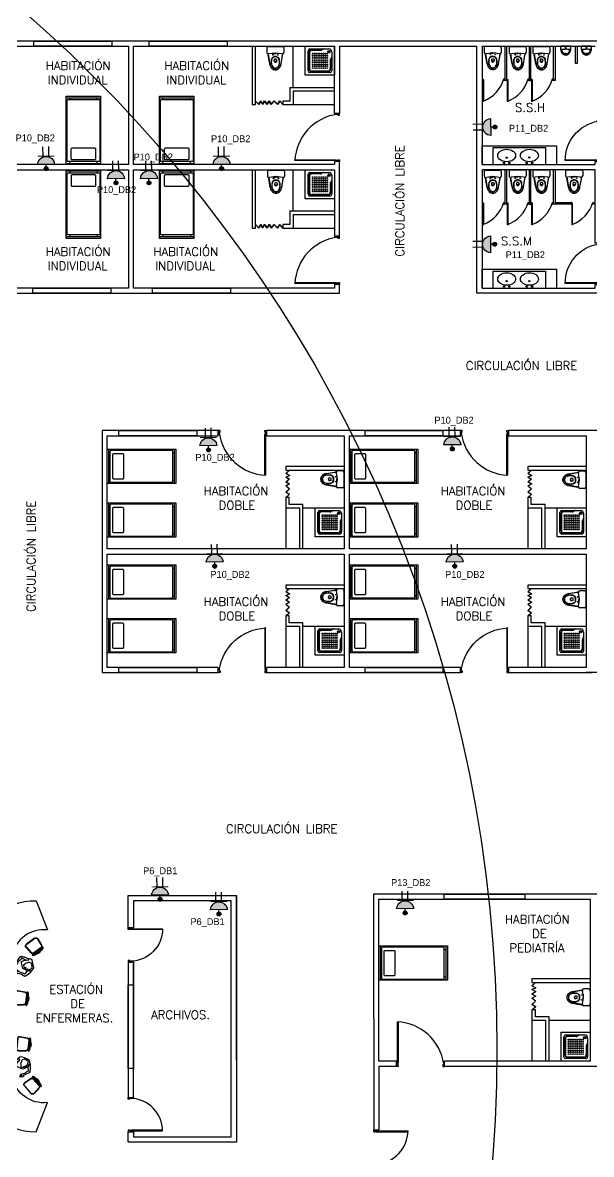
# Model space of a CAD drawing. Header units: metres. Extents: x -24 to 527, y -154 to 95.
# Drawn here: x 188.12 to 204.68, y 31.02 to 64 of the extents above; entities that cross this region are included whole.
import ezdxf

# ---------------------------------------------------------------- set-up
doc = ezdxf.new("R2010")
doc.units = ezdxf.units.M
doc.header["$MEASUREMENT"] = 0
doc.layers.add('a_sh_aparatos', color=4, linetype='Continuous', lineweight=18)
doc.layers.add('EQUIPO', color=1, linetype='Continuous', lineweight=0)
for name, color, linetype in [('AN-TEXTO', 3, 'Continuous'), ('AR-MOBILIRIO', 1, 'Continuous'), ('AR-MUROS', 6, 'Continuous'), ('AR-PUERTAS', 2, 'Continuous'), ('AR-VENTANAS', 2, 'Continuous'), ('E-quip', 2, 'Continuous'), ('MOBILIARIO', 42, 'Continuous'), ('S.H.', 2, 'Continuous')]:
    doc.layers.add(name, color=color, linetype=linetype)
doc.styles.add('REGULAR-2.5', font='romans.shx', dxfattribs={"height": 2.5})

# ---------------------------------------------------------------- blocks, each defined once
blk = doc.blocks.new('AR-PUERTA 2')
at = {"layer": 'AR-PUERTAS', "linetype": 'Continuous'}
for points in [[(-1.354, -0.058), (-1.354, -0.008), (-1.329, -0.008), (-1.329, 0.042), (-1.379, 0.042), (-1.379, -0.058)], [(-0.029, -0.008), (-0.029, 0.042), (0.021, 0.042), (0.021, -0.058), (-0.004, -0.058), (-0.004, -0.008)], [(-0.004, -0.058), (-0.004, -1.258), (-0.029, -1.258), (-0.029, -0.058)]]:
    blk.add_lwpolyline(points, close=True, dxfattribs=at)
blk.add_arc((0.061, 0.169), 1.428, 188.1236, 267.3924, dxfattribs=at)
blk = doc.blocks.new('31643339')
at = {"layer": 'AR-MOBILIRIO'}
for p, q in [((0.038, 0.5), (0.038, -0.5)), ((0.038, 0.4), (0.087, 0.4)), ((1.9, 0.4), (1.95, 0.4)), ((1.95, 0.5), (1.95, -0.5)), ((0.038, -0.4), (0.087, -0.4)), ((1.9, -0.4), (1.95, -0.4))]:
    blk.add_line(p, q, dxfattribs=at)
blk.add_lwpolyline([(0, -0.5), (0, 0.5), (2, 0.5), (2, -0.5)], close=True, dxfattribs=at)
for points in [[(1.87, 0.475, -0.414214), (1.9, 0.445), (1.9, -0.445, -0.414214), (1.87, -0.475), (0.117, -0.475, -0.414214), (0.087, -0.445), (0.087, 0.445, -0.414214), (0.117, 0.475)], [(0.15, -0.332, 0.414214), (0.18, -0.362), (0.447, -0.362, 0.414214), (0.477, -0.332), (0.477, 0.333, 0.414214), (0.447, 0.363), (0.18, 0.363, 0.414214), (0.15, 0.333)]]:
    blk.add_lwpolyline(points, format="xyb", close=True, dxfattribs=at)
blk = doc.blocks.new('AR-ESTACION DE ENFERMERAS')
at = {"layer": 'AR-MOBILIRIO'}
for p, q in [((-1.792, 3.363), (-1.792, 1.567)), ((-0.506, 2.317), (-0.302, 2.276)), ((-0.584, 2.259), (-0.616, 1.969)), ((-0.575, 2.257), (-0.606, 1.968)), ((-0.508, 2.307), (-0.304, 2.266)), ((-0.258, 2.205), (-0.286, 1.956)), ((-0.248, 2.203), (-0.276, 1.955)), ((-0.234, 2.041), (-0.266, 2.044)), ((-0.235, 2.036), (-0.266, 2.039)), ((-0.253, 2.118), (-0.262, 2.039)), ((-0.229, 2.075), (-0.262, 2.079)), ((-0.226, 2.115), (-0.258, 2.119)), ((-0.226, 2.11), (-0.258, 2.114)), ((-0.248, 2.118), (-0.257, 2.038)), ((-0.243, 2.117), (-0.252, 2.038)), ((-0.238, 2.117), (-0.247, 2.037)), ((-0.233, 2.116), (-0.242, 2.037)), ((-0.228, 2.116), (-0.237, 2.036)), ((-0.551, 1.905), (-0.343, 1.905)), ((-0.551, 1.895), (-0.343, 1.895)), ((-1.792, -0.23), (-1.792, 1.566)), ((-0.517, 0.919), (-0.549, 0.63)), ((-0.507, 0.918), (-0.539, 0.629)), ((-0.44, 0.968), (-0.236, 0.927)), ((-0.438, 0.977), (-0.235, 0.937)), ((-0.191, 0.865), (-0.218, 0.616)), ((-0.181, 0.864), (-0.208, 0.615)), ((-0.167, 0.697), (-0.199, 0.7)), ((-0.166, 0.702), (-0.198, 0.705)), ((-0.185, 0.779), (-0.194, 0.7)), ((-0.161, 0.736), (-0.194, 0.74)), ((-0.158, 0.771), (-0.191, 0.775)), ((-0.158, 0.776), (-0.19, 0.78)), ((-0.18, 0.779), (-0.189, 0.699)), ((-0.175, 0.778), (-0.184, 0.698)), ((-0.17, 0.777), (-0.179, 0.698)), ((-0.165, 0.777), (-0.174, 0.697)), ((-0.16, 0.776), (-0.169, 0.697)), ((-0.483, 0.566), (-0.275, 0.566)), ((-0.483, 0.556), (-0.275, 0.556)), ((-0.307, -0.367), (-0.138, -0.245)), ((-0.301, -0.375), (-0.132, -0.254)), ((-0.056, -0.262), (0.108, -0.451)), ((-0.048, -0.255), (0.115, -0.445)), ((0.032, -0.299), (0.007, -0.32)), ((0.035, -0.302), (0.011, -0.323)), ((0.011, -0.316), (0.063, -0.377)), ((0.015, -0.313), (0.067, -0.374)), ((0.019, -0.31), (0.071, -0.37)), ((0.022, -0.307), (0.075, -0.367)), ((0.026, -0.303), (0.078, -0.364)), ((0.03, -0.3), (0.082, -0.361)), ((0.059, -0.328), (0.034, -0.35)), ((-0.317, -0.464), (-0.126, -0.684)), ((-0.31, -0.458), (-0.119, -0.678)), ((-0.035, -0.68), (0.106, -0.527)), ((-0.028, -0.687), (0.113, -0.534)), ((0.081, -0.355), (0.056, -0.376)), ((0.084, -0.359), (0.06, -0.38))]:
    blk.add_line(p, q, dxfattribs=at)
at = {"layer": 'AR-MOBILIRIO', "linetype": 'ByBlock'}
for p, q in [((-0.539, 0.304), (-0.499, 0.332)), ((-0.453, 0.374), (-0.499, 0.332)), ((-0.499, 0.332), (-0.467, 0.322)), ((-0.39, 0.387), (-0.453, 0.374)), ((-0.34, 0.369), (-0.39, 0.387)), ((-0.261, 0.333), (-0.34, 0.369)), ((-0.186, 0.298), (-0.261, 0.333)), ((-0.672, 0.172), (-0.662, 0.218)), ((-0.652, 0.09), (-0.672, 0.172)), ((-0.662, 0.218), (-0.609, 0.269)), ((-0.632, 0.021), (-0.652, 0.09)), ((-0.642, 0.191), (-0.61, 0.17)), ((-0.637, -0.018), (-0.632, 0.021)), ((-0.612, 0.191), (-0.63, 0.185)), ((-0.559, 0.213), (-0.612, 0.191)), ((-0.61, 0.17), (-0.602, 0.118)), ((-0.609, 0.269), (-0.539, 0.304)), ((-0.602, 0.118), (-0.598, 0.08)), ((-0.598, 0.08), (-0.597, 0.04)), ((-0.597, 0.04), (-0.581, -0.004)), ((-0.494, 0.247), (-0.559, 0.213)), ((-0.546, 0.126), (-0.532, 0.191)), ((-0.515, 0.095), (-0.546, 0.126)), ((-0.532, 0.191), (-0.499, 0.25)), ((-0.361, 0.023), (-0.515, 0.095)), ((-0.454, 0.293), (-0.494, 0.247)), ((-0.467, 0.322), (-0.454, 0.293)), ((-0.405, 0.23), (-0.431, 0.203)), ((-0.431, 0.203), (-0.422, 0.15)), ((-0.422, 0.15), (-0.424, 0.105)), ((-0.424, 0.105), (-0.393, 0.085)), ((-0.399, 0.259), (-0.405, 0.23)), ((-0.378, 0.293), (-0.399, 0.259)), ((-0.393, 0.085), (-0.372, 0.064)), ((-0.336, 0.314), (-0.378, 0.293)), ((-0.315, 0.048), (-0.361, 0.023)), ((-0.345, 0.093), (-0.332, 0.111)), ((-0.342, 0.066), (-0.345, 0.093)), ((-0.308, 0.319), (-0.336, 0.314)), ((-0.332, 0.111), (-0.305, 0.09)), ((-0.218, 0.103), (-0.315, 0.048)), ((-0.279, 0.296), (-0.308, 0.319)), ((-0.305, 0.09), (-0.279, 0.108)), ((-0.259, 0.282), (-0.279, 0.296)), ((-0.279, 0.108), (-0.274, 0.131)), ((-0.274, 0.131), (-0.246, 0.132)), ((-0.232, 0.285), (-0.259, 0.282)), ((-0.246, 0.132), (-0.245, 0.15)), ((-0.245, 0.15), (-0.215, 0.138)), ((-0.224, 0.256), (-0.232, 0.285)), ((-0.21, 0.253), (-0.224, 0.256)), ((-0.221, 0.189), (-0.204, 0.206)), ((-0.202, 0.173), (-0.221, 0.189)), ((-0.215, 0.138), (-0.202, 0.173)), ((-0.177, 0.16), (-0.215, 0.104)), ((-0.215, 0.104), (-0.212, 0.039)), ((-0.212, 0.039), (-0.204, -0.009)), ((-0.204, 0.206), (-0.21, 0.253)), ((-0.159, 0.255), (-0.186, 0.298)), ((-0.14, 0.157), (-0.177, 0.16)), ((-0.156, 0.209), (-0.159, 0.255)), ((-0.138, 0.158), (-0.156, 0.209)), ((-0.151, -0.059), (-0.134, 0.052)), ((-0.134, 0.052), (-0.14, 0.157)), ((-0.641, -0.082), (-0.637, -0.018)), ((-0.61, -0.141), (-0.641, -0.082)), ((-0.605, -0.034), (-0.614, -0.07)), ((-0.614, -0.07), (-0.609, -0.106)), ((-0.605, -0.119), (-0.61, -0.141)), ((-0.609, -0.106), (-0.605, -0.119)), ((-0.591, -0.033), (-0.605, -0.034)), ((-0.571, -0.055), (-0.591, -0.033)), ((-0.581, -0.004), (-0.565, -0.044)), ((-0.565, -0.044), (-0.571, -0.055)), ((-0.44, -0.172), (-0.457, -0.176)), ((-0.457, -0.176), (-0.457, -0.186)), ((-0.457, -0.186), (-0.403, -0.199)), ((-0.397, -0.174), (-0.44, -0.172)), ((-0.386, -0.119), (-0.427, -0.13)), ((-0.427, -0.13), (-0.426, -0.136)), ((-0.426, -0.136), (-0.387, -0.146)), ((-0.403, -0.199), (-0.354, -0.185)), ((-0.38, -0.153), (-0.397, -0.174)), ((-0.387, -0.146), (-0.38, -0.153)), ((-0.347, -0.113), (-0.386, -0.119)), ((-0.354, -0.185), (-0.308, -0.141)), ((-0.297, -0.089), (-0.347, -0.113)), ((-0.308, -0.141), (-0.247, -0.104)), ((-0.252, -0.053), (-0.297, -0.089)), ((-0.208, -0.033), (-0.252, -0.053)), ((-0.247, -0.104), (-0.185, -0.084)), ((-0.2, -0.03), (-0.208, -0.033)), ((-0.204, -0.009), (-0.2, -0.03)), ((-0.185, -0.084), (-0.151, -0.059))]:
    blk.add_line(p, q, dxfattribs=at)
at = {"layer": 'AR-MOBILIRIO'}
for points in [[(-1.792, 3.317, -0.388962), (0.028, 4.934), (0.354, 4.08, 0.39649), (-0.672, 3.332), (-0.671, 1.567)], [(-1.792, -0.184, 0.388962), (0.028, -1.801), (0.354, -0.947, -0.39649), (-0.672, -0.199), (-0.671, 1.566)]]:
    blk.add_lwpolyline(points, format="xyb", dxfattribs=at)
at = {"layer": 'AR-MOBILIRIO', "linetype": 'ByBlock'}
for points in [[(-0.626, 3.064), (-0.648, 3.054), (-0.619, 3.115), (-0.566, 3.15), (-0.531, 3.17), (-0.488, 3.228), (-0.436, 3.294), (-0.393, 3.313), (-0.32, 3.302), (-0.25, 3.267), (-0.204, 3.253), (-0.142, 3.242)], [(-0.204, 3.253), (-0.192, 3.221), (-0.208, 3.193), (-0.268, 3.197), (-0.335, 3.228), (-0.385, 3.257), (-0.4, 3.268), (-0.402, 3.281), (-0.399, 3.243), (-0.436, 3.205), (-0.464, 3.179), (-0.496, 3.154), (-0.521, 3.115), (-0.543, 3.078), (-0.556, 3.076), (-0.55, 3.105), (-0.559, 3.115), (-0.593, 3.101), (-0.619, 3.075), (-0.626, 3.064)], [(-0.216, 2.89), (-0.318, 2.934), (-0.366, 2.956), (-0.401, 3.122), (-0.396, 3.165), (-0.336, 3.194), (-0.269, 3.202)], [(-0.32, 2.966), (-0.301, 2.985), (-0.278, 2.986), (-0.279, 2.951), (-0.248, 2.942), (-0.227, 2.951), (-0.21, 2.93), (-0.194, 2.94), (-0.187, 2.909), (-0.15, 2.92), (-0.149, 2.945), (-0.126, 2.942), (-0.092, 2.975), (-0.098, 2.987), (-0.079, 3.012), (-0.098, 3.031), (-0.099, 3.056), (-0.098, 3.093), (-0.119, 3.112), (-0.162, 3.133), (-0.201, 3.129), (-0.228, 3.116), (-0.265, 3.121), (-0.302, 3.081), (-0.339, 3.055), (-0.336, 3.019), (-0.34, 2.99)], [(-0.124, 2.86), (-0.094, 2.906), (-0.059, 2.935), (-0.041, 2.983), (-0.058, 3.064), (-0.078, 3.148), (-0.094, 3.199), (-0.142, 3.242)], [(-0.582, 2.911), (-0.591, 2.906), (-0.568, 2.855), (-0.527, 2.824), (-0.464, 2.815), (-0.398, 2.789), (-0.345, 2.751), (-0.304, 2.739), (-0.205, 2.793), (-0.126, 2.861), (-0.145, 2.892), (-0.214, 2.889)], [(-0.214, 2.889), (-0.263, 2.847), (-0.297, 2.812), (-0.311, 2.796), (-0.318, 2.8), (-0.36, 2.823), (-0.417, 2.837), (-0.466, 2.862), (-0.494, 2.89), (-0.527, 2.916), (-0.532, 2.911), (-0.516, 2.874), (-0.518, 2.864), (-0.545, 2.865), (-0.569, 2.9), (-0.582, 2.911)]]:
    blk.add_lwpolyline(points, dxfattribs=at)
at = {"layer": 'AR-MOBILIRIO'}
for centre, radius, start, end in [((-0.871, 2.148), 0.646, 336.7176, 10.5405), ((-0.206, 2.055), 0.0305, 272.5051, 304.8395), ((-0.202, 2.089), 0.0305, 42.2784, 74.6625), ((-0.804, 0.809), 0.646, 336.7176, 10.5405), ((-0.138, 0.716), 0.0305, 272.5051, 304.8395), ((-0.134, 0.75), 0.0305, 42.2784, 74.6625), ((-0.431, -0.75), 0.646, 23.8876, 57.7104), ((0.067, -0.299), 0.0305, 89.4483, 121.8325), ((0.089, -0.325), 0.0305, 319.675, 352.0095)]:
    blk.add_arc(centre, radius, start, end, dxfattribs=at)
at = {"layer": 'AR-MOBILIRIO', "extrusion": (0, 0, -1)}
for centre, major_axis, start_param, end_param in [((-0.518, 2.251), (0.0369, 0.0554), 4.232936, 5.879449), ((-0.518, 2.251), (0.0313, 0.0471), 4.232936, 5.879449), ((-0.314, 2.211), (0.0313, 0.0471), 5.879449, 7.375986), ((-0.314, 2.211), (0.0369, 0.0554), 5.879449, 7.375986), ((-0.55, 1.962), (0.0369, 0.0554), 2.568445, 4.232936), ((-0.55, 1.962), (0.0313, 0.0471), 2.568445, 4.232936), ((-0.342, 1.962), (0.0313, 0.0471), 1.092801, 2.568445), ((-0.342, 1.962), (0.0369, 0.0554), 1.092801, 2.568445), ((-0.451, 0.912), (0.0369, 0.0554), 4.232936, 5.879449), ((-0.451, 0.912), (0.0313, 0.0471), 4.232936, 5.879449), ((-0.247, 0.871), (0.0313, 0.0471), 5.879449, 7.375986), ((-0.247, 0.871), (0.0369, 0.0554), 5.879449, 7.375986), ((-0.482, 0.623), (0.0369, 0.0554), 2.568445, 4.232936), ((-0.482, 0.623), (0.0313, 0.0471), 2.568445, 4.232936), ((-0.274, 0.622), (0.0313, 0.0471), 1.092801, 2.568445), ((-0.274, 0.622), (0.0369, 0.0554), 1.092801, 2.568445), ((-0.099, -0.299), (-0.0156, 0.0647), 5.879449, 7.375986), ((-0.099, -0.299), (-0.0132, 0.055), 5.879449, 7.375986), ((-0.267, -0.421), (-0.0156, 0.0647), 4.232936, 5.879449), ((-0.267, -0.421), (-0.0132, 0.055), 4.232936, 5.879449), ((0.065, -0.488), (-0.0132, 0.055), 1.092801, 2.568445), ((0.065, -0.488), (-0.0156, 0.0647), 1.092801, 2.568445), ((-0.076, -0.641), (-0.0156, 0.0647), 2.568445, 4.232936), ((-0.076, -0.641), (-0.0132, 0.055), 2.568445, 4.232936)]:
    blk.add_ellipse(centre, major_axis=major_axis, ratio=1, start_param=start_param, end_param=end_param, dxfattribs=at)
at = {"layer": 'AR-MOBILIRIO'}
for centre, major_axis, start_param, end_param in [((-0.244, 2.078), (0.022, 0.194), 2.867658, 6.556557), ((-0.269, 2.081), (0.022, 0.194), 3.414965, 6.009251), ((-0.176, 0.739), (0.022, 0.194), 2.867658, 6.556557), ((-0.202, 0.741), (0.022, 0.194), 3.414965, 6.009251), ((0.047, -0.338), (-0.128, 0.148), 2.867658, 6.556557), ((0.027, -0.354), (-0.128, 0.148), 3.414965, 6.009251)]:
    blk.add_ellipse(centre, major_axis=major_axis, ratio=0.239226, start_param=start_param, end_param=end_param, dxfattribs=at)
for points in [[(-0.188, 2.03), (-0.185, 2.049), (-0.183, 2.068), (-0.18, 2.095), (-0.18, 2.102), (-0.179, 2.11)], [(-0.121, 0.691), (-0.118, 0.71), (-0.115, 0.729), (-0.113, 0.755), (-0.112, 0.763), (-0.112, 0.771)], [(0.119, -0.329), (0.108, -0.314), (0.095, -0.299), (0.078, -0.28), (0.072, -0.274), (0.067, -0.268)]]:
    blk.add_open_spline(points, degree=3, knots=[4.503628, 4.503628, 4.503628, 4.503628, 4.7924379, 4.7924379, 4.9095358, 4.9095358, 4.9095358, 4.9095358], dxfattribs=at)
at = {"layer": 'MOBILIARIO', "linetype": 'ByBlock'}
blk.add_line((-0.63, 0.185), (-0.642, 0.191), dxfattribs=at)
blk = doc.blocks.new('AR-ESTACION DE ENFERMERAS 1')
at = {"layer": 'AR-MOBILIRIO'}
for p, q in [((0.165, 4.32), (0.304, 4.165)), ((0.172, 4.327), (0.311, 4.172)), ((0.413, 4.588), (0.176, 4.418)), ((0.419, 4.58), (0.182, 4.41)), ((0.59, 4.309), (0.387, 4.163)), ((0.596, 4.301), (0.393, 4.155)), ((0.5, 4.563), (0.606, 4.384)), ((0.508, 4.568), (0.614, 4.389)), ((0.481, 4.179), (0.462, 4.205)), ((0.53, 4.247), (0.465, 4.201)), ((0.485, 4.181), (0.466, 4.208)), ((0.533, 4.243), (0.468, 4.197)), ((0.536, 4.239), (0.471, 4.193)), ((0.539, 4.235), (0.474, 4.189)), ((0.542, 4.231), (0.477, 4.185)), ((0.545, 4.227), (0.479, 4.18)), ((0.514, 4.201), (0.494, 4.228)), ((0.542, 4.222), (0.523, 4.248)), ((0.546, 4.225), (0.527, 4.251))]:
    blk.add_line(p, q, dxfattribs=at)
for centre, radius, start, end in [((0.139, 4.727), 0.646, 288.6156, 322.4385), ((0.514, 4.17), 0.0305, 224.4031, 256.7375), ((0.542, 4.19), 0.0305, 354.1764, 26.5605)]:
    blk.add_arc(centre, radius, start, end, dxfattribs=at)
at = {"layer": 'AR-MOBILIRIO', "extrusion": (0, 0, -1)}
for centre, major_axis, start_param, end_param in [((0.215, 4.364), (0.0659, 0.0096), 2.568445, 4.232936), ((0.215, 4.364), (0.056, 0.0081), 2.568445, 4.232936), ((0.452, 4.534), (0.0659, 0.0096), 4.232936, 5.879449), ((0.452, 4.534), (0.056, 0.0081), 4.232936, 5.879449), ((0.557, 4.355), (0.056, 0.0081), 5.879449, 7.375986), ((0.557, 4.355), (0.0659, 0.0096), 5.879449, 7.375986), ((0.354, 4.209), (0.0659, 0.0096), 1.092801, 2.568445), ((0.354, 4.209), (0.056, 0.0081), 1.092801, 2.568445)]:
    blk.add_ellipse(centre, major_axis=major_axis, ratio=1, start_param=start_param, end_param=end_param, dxfattribs=at)
at = {"layer": 'AR-MOBILIRIO'}
for centre, start_param, end_param in [((0.506, 4.214), 2.867658, 6.556557), ((0.491, 4.234), 3.414965, 6.009251)]:
    blk.add_ellipse(centre, major_axis=(0.159, 0.113), ratio=0.239226, start_param=start_param, end_param=end_param, dxfattribs=at)
blk.add_open_spline([(0.507, 4.141), (0.523, 4.151), (0.539, 4.162), (0.561, 4.178), (0.567, 4.182), (0.573, 4.187)], degree=3, knots=[4.503628, 4.503628, 4.503628, 4.503628, 4.7924379, 4.7924379, 4.9095358, 4.9095358, 4.9095358, 4.9095358], dxfattribs=at)
at = {"layer": 'AR-MOBILIRIO', "color": 1}
blk.add_blockref('AR-ESTACION DE ENFERMERAS', (0.431, 0.75), dxfattribs=at)
blk = doc.blocks.new('111111')
at = {"layer": 'AR-PUERTAS', "linetype": 'Continuous'}
for p, q in [((254.317, 121.561), (254.317, 122.51)), ((254.342, 121.586), (254.342, 122.51)), ((256.267, 122.51), (256.242, 122.51)), ((256.242, 121.586), (256.242, 122.51)), ((256.267, 121.561), (256.267, 122.51)), ((254.292, 121.511), (254.292, 121.611)), ((254.317, 121.611), (254.292, 121.611)), ((254.342, 121.511), (254.292, 121.511)), ((254.342, 121.586), (254.317, 121.586)), ((254.342, 121.561), (254.317, 121.561)), ((254.342, 121.511), (254.342, 121.561)), ((256.242, 121.586), (256.267, 121.586)), ((256.242, 121.511), (256.242, 121.561)), ((256.242, 121.561), (256.267, 121.561)), ((256.242, 121.511), (256.292, 121.511)), ((256.267, 121.611), (256.292, 121.611)), ((256.292, 121.511), (256.292, 121.611))]:
    blk.add_line(p, q, dxfattribs=at)
for centre, start, end in [((254.297, 121.512), 5.0221, 88.847), ((256.287, 121.512), 91.153, 174.9779)]:
    blk.add_arc(centre, 0.999, start, end, dxfattribs=at)
blk = doc.blocks.new('AR-PUERTA PARA BAÑOS')
at = {"layer": 'AR-PUERTAS', "linetype": 'Continuous'}
for points in [[(1153.17, 673.325), (1153.17, 673.275), (1153.195, 673.275), (1153.195, 673.325)], [(1153.195, 673.3), (1153.195, 672.678), (1153.22, 672.678), (1153.22, 673.3)], [(1153.805, 673.275), (1153.805, 673.325), (1153.83, 673.325), (1153.83, 673.275)]]:
    blk.add_lwpolyline(points, close=True, dxfattribs=at)
blk.add_arc((1152.86, 673.597), 0.983, 290.71, 343.9106, dxfattribs=at)
blk = doc.blocks.new('AR-PUERTA 1.2')
at = {"layer": 'AR-PUERTAS', "linetype": 'Continuous'}
for points in [[(1.154, 0.058), (1.154, 0.983), (1.129, 0.983), (1.129, 0.058)], [(0.004, 0.058), (0.004, 0.008), (0.029, 0.008), (0.029, -0.042), (-0.021, -0.042), (-0.021, 0.058)], [(1.129, 0.008), (1.129, -0.042), (1.179, -0.042), (1.179, 0.058), (1.154, 0.058), (1.154, 0.008)]]:
    blk.add_lwpolyline(points, close=True, dxfattribs=at)
blk.add_arc((1.141, -0.171), 1.154, 89.3332, 169.7918, dxfattribs=at)
blk = doc.blocks.new('AR-PUERTA 1')
at = {"layer": 'AR-PUERTAS', "linetype": 'Continuous'}
for points in [[(0.954, 0.033), (0.954, 0.958), (0.929, 0.958), (0.929, 0.033)], [(0.004, 0.058), (0.004, 0.008), (0.029, 0.008), (0.029, -0.042), (-0.021, -0.042), (-0.021, 0.058)], [(0.929, 0.008), (0.929, -0.042), (0.979, -0.042), (0.979, 0.058), (0.954, 0.058), (0.954, 0.008)]]:
    blk.add_lwpolyline(points, close=True, dxfattribs=at)
blk.add_arc((0.954, 0.008), 0.949, 89.9989, 178.4932, dxfattribs=at)
blk = doc.blocks.new('LAVATORIO2 POZAS')
at = {"layer": 'AR-MOBILIRIO'}
for p, q in [((346.512, 176.233), (346.512, 176.967)), ((346.512, 176.967), (347.012, 176.967)), ((347.012, 175.428), (347.012, 176.967)), ((346.512, 175.433), (346.512, 176.233)), ((346.512, 175.428), (347.012, 175.428))]:
    blk.add_line(p, q, dxfattribs=at)
for centre, radius in [((346.805, 176.492), 0.0161), ((346.964, 176.575), 0.0226), ((346.964, 176.415), 0.0226), ((346.808, 175.832), 0.0161), ((346.964, 175.913), 0.0226), ((346.964, 175.753), 0.0226)]:
    blk.add_circle(centre, radius, dxfattribs=at)
for centre in [(346.746, 176.495), (346.746, 175.833)]:
    blk.add_ellipse(centre, major_axis=(-0.002, 0.261), ratio=0.699963, dxfattribs=at)
blk = doc.blocks.new('UR-UR')
at = {"layer": 'AR-MOBILIRIO'}
blk.add_line((-0.145, 0), (0.145, 0), dxfattribs=at)
blk.add_circle((0, -0.05), 0.0175, dxfattribs=at)
for centre, radius, start, end in [((1.254, 0.053), 1.4, 182.1803, 186.902), ((0.083, -0.089), 0.22, 186.902, 214.3731), ((-0.105, -0.111), 0.025, 96.1787, 179.6284), ((0, -1.08), 1, 90, 96.1787), ((-0.08, -0.108), 0.025, 94.7005, 178.5474), ((0.055, -0.112), 0.16, 178.5474, 216.6603), ((0.04, -0.12), 0.14, 170.4634, 186.3292), ((0, -0.124), 0.1, 186.3292, 270), ((0, -0.145), 0.12, 214.3731, 270), ((-0.049, -0.105), 0.05, 162.6845, 170.4634), ((0, -0.155), 0.09, 215.476, 270), ((0, -0.225), 0.025, 90, 170.5862), ((0, -1.08), 1, 83.8213, 90), ((0, -0.124), 0.1, 270, 353.6708), ((0, -0.225), 0.025, 9.4138, 90), ((0, -0.155), 0.09, 270, 324.524), ((0, -0.145), 0.12, 270, 325.6269), ((-0.055, -0.112), 0.16, 323.3397, 1.4526), ((0.08, -0.108), 0.025, 1.4526, 85.2995), ((0.049, -0.105), 0.05, 9.5366, 17.3155), ((-0.04, -0.12), 0.14, 353.6708, 9.5366), ((-0.083, -0.089), 0.22, 325.6269, 353.098), ((0.105, -0.111), 0.025, 0.3716, 83.8213), ((-1.254, 0.053), 1.4, 353.098, 357.8197)]:
    blk.add_arc(centre, radius, start, end, dxfattribs=at)
blk = doc.blocks.new('1p-toppiece')
at = {"layer": 'AR-MOBILIRIO'}
for p, q in [((-0.532, 0.174), (-0.265, 0.22)), ((-0.232, 0.219), (-0.531, 0.169)), ((-0.485, 0.003), (-0.485, 0.003)), ((-0.485, 0.003), (-0.485, 0.003)), ((-0.485, 0.003), (-0.485, 0.003)), ((-0.485, 0.003), (-0.485, 0.003)), ((-0.485, 0.003), (-0.485, 0.003)), ((-0.485, 0.003), (-0.485, 0.003)), ((-0.485, 0.003), (-0.485, 0.003)), ((-0.485, 0.003), (-0.485, 0.003)), ((-0.406, 0.039), (-0.443, 0.044)), ((-0.232, 0.22), (-0.232, 0.195)), ((-0.205, 0.008), (-0.232, 0.195)), ((-0.218, 0.098), (-0.218, 0.003)), ((-0.218, -0.093), (-0.218, 0.003)), ((-0.047, 0.26), (-0.192, 0.26)), ((-0.007, 0.22), (-0.007, -0.214)), ((-0.532, -0.169), (-0.265, -0.215)), ((-0.232, -0.214), (-0.531, -0.163)), ((-0.406, -0.034), (-0.443, -0.039)), ((-0.232, -0.189), (-0.205, -0.003)), ((-0.232, -0.189), (-0.232, -0.214)), ((-0.047, -0.254), (-0.192, -0.254))]:
    blk.add_line(p, q, dxfattribs=at)
blk.add_lwpolyline([(-0.467, -0.009, 0.139005), (-0.464, -0.009, 0.107089), (-0.461, -0.006, 0.080212), (-0.46, -0.002, 0.06796), (-0.459, 0.003, 0.06796), (-0.46, 0.007, 0.080212), (-0.461, 0.011, 0.107089), (-0.464, 0.014, 0.139005), (-0.467, 0.015, 0.139005), (-0.47, 0.014, 0.107089), (-0.473, 0.011, 0.080212), (-0.474, 0.007, 0.06796), (-0.475, 0.003, 0.06796), (-0.474, -0.002, 0.080212), (-0.473, -0.006, 0.107089), (-0.47, -0.009, 0.139005)], format="xyb", close=True, dxfattribs=at)
for centre in [(-0.26, 0.078), (-0.26, -0.072)]:
    blk.add_circle(centre, 0.008, dxfattribs=at)
for centre, radius, start, end in [((-0.545, -0.004), 0.165, 137.5273, 177.8064), ((-0.545, 0.009), 0.165, 182.1936, 222.4727), ((-0.545, -0.004), 0.159, 137.1746, 177.7477), ((-0.545, 0.009), 0.159, 182.2523, 222.8254), ((-0.518, -0.034), 0.206, 106.927, 136.493), ((-0.541, -0.003), 0.122, 134.1142, 177.24), ((-0.541, 0.008), 0.122, 182.76, 225.8858), ((-0.518, -0.034), 0.2, 106.5054, 136.1127), ((-0.541, -0.003), 0.115, 133.4423, 177.1285), ((-0.541, 0.008), 0.115, 182.8715, 226.5577), ((-0.519, -0.031), 0.157, 102.7254, 132.8308), ((-0.52, -0.03), 0.15, 101.8667, 132.1155), ((-0.482, -0.117), 0.296, 99.7929, 108.8085), ((-0.482, -0.12), 0.292, 99.5848, 108.4322), ((-0.482, -0.148), 0.279, 90.6669, 104.9929), ((-0.482, -0.156), 0.281, 90.6819, 104.1933), ((-0.474, -0.297), 0.428, 81.7587, 91.4179), ((-0.488, -0.362), 0.487, 81.705, 89.6761), ((-0.434, 0.003), 0.0456, 126.1832, 180), ((-0.434, 0.003), 0.0456, 180, 233.8168), ((-0.447, 0.019), 0.025, 82.2348, 126.1832), ((-0.434, -0.002), 0.123, 44.007, 82.2929), ((-0.431, -0.004), 0.132, 44.3018, 82.295), ((-0.408, 0.024), 0.015, 13.7696, 82.2348), ((-0.495, 0.003), 0.105, 0, 13.7696), ((-0.495, 0.003), 0.105, 346.2304, 0), ((-0.46, 0.006), 0.138, 358.6352, 34.0042), ((-0.46, -0.001), 0.138, 325.9958, 1.3648), ((-0.441, 0.008), 0.132, 357.4666, 37.446), ((-0.441, -0.003), 0.132, 322.554, 2.5334), ((-0.24, 0.073), 0.15, 87.0389, 99.7929), ((-0.192, 0.22), 0.04, 90, 180), ((-0.244, 0.003), 0.04, 351.6776, 8.3142), ((-0.047, 0.22), 0.04, 0, 90), ((-0.518, 0.039), 0.206, 223.507, 253.073), ((-0.518, 0.039), 0.2, 223.8873, 253.4946), ((-0.519, 0.036), 0.157, 227.1692, 257.2746), ((-0.52, 0.036), 0.15, 227.8845, 258.1333), ((-0.482, 0.122), 0.296, 251.1915, 260.2071), ((-0.482, 0.125), 0.292, 251.5678, 260.4152), ((-0.482, 0.153), 0.279, 255.0071, 269.3331), ((-0.482, 0.161), 0.281, 255.8067, 269.3181), ((-0.488, 0.368), 0.487, 270.3239, 278.295), ((-0.474, 0.302), 0.428, 268.5821, 278.2413), ((-0.447, -0.014), 0.025, 233.8168, 277.7652), ((-0.434, 0.007), 0.123, 277.7071, 315.993), ((-0.431, 0.009), 0.132, 277.705, 315.6982), ((-0.408, -0.019), 0.015, 277.7652, 346.2304), ((-0.24, -0.067), 0.15, 260.2071, 272.966), ((-0.192, -0.214), 0.04, 180, 270), ((-0.047, -0.214), 0.04, 270, 360)]:
    blk.add_arc(centre, radius, start, end, dxfattribs=at)
blk = doc.blocks.new('AR-PUERTA ACORDION')
at = {"layer": 'AR-PUERTAS'}
blk.add_lwpolyline([(-0.386, 0.049), (-0.288, -0.046), (-0.235, 0.057), (-0.185, -0.044), (-0.129, 0.054), (-0.046, -0.045), (0.01, 0.056), (0.073, -0.046), (0.158, 0.053), (0.252, -0.046), (0.317, 0.054), (0.41, -0.047), (0.41, -0.054), (0.318, 0.046), (0.253, -0.054), (0.158, 0.046), (0.072, -0.054), (0.01, 0.046), (-0.045, -0.054), (-0.128, 0.046), (-0.185, -0.054), (-0.235, 0.046), (-0.287, -0.054), (-0.39, 0.046)], close=True, dxfattribs=at)
blk = doc.blocks.new('A$C05366594')
at = {"layer": 'AR-MOBILIRIO', "linetype": 'Continuous'}
for p, q in [((0, 0), (0, 0.72)), ((0, 0.72), (0.72, 0.72)), ((0.068, 0.113), (0.068, 0.608)), ((0.09, 0.563), (0.09, 0.158)), ((0.113, 0.653), (0.585, 0.653)), ((0.367, 0.63), (0.158, 0.63)), ((0.428, 0.653), (0.397, 0.637)), ((0.653, 0.585), (0.653, 0.113)), ((0.72, 0.72), (0.72, 0)), ((0.63, 0.367), (0.63, 0.158)), ((0.653, 0.428), (0.637, 0.397)), ((0.72, 0), (0, 0)), ((0.608, 0.068), (0.113, 0.068)), ((0.563, 0.09), (0.158, 0.09))]:
    blk.add_line(p, q, dxfattribs=at)
at = {"layer": 'AR-MOBILIRIO', "color": 250}
for p, q in [((0.104, 0.563), (0.104, 0.158)), ((0.367, 0.617), (0.158, 0.617)), ((0.458, 0.653), (0.403, 0.625)), ((0.617, 0.367), (0.617, 0.158)), ((0.653, 0.458), (0.625, 0.403)), ((0.563, 0.104), (0.158, 0.104))]:
    blk.add_line(p, q, dxfattribs=at)
at = {"layer": 'AR-MOBILIRIO', "linetype": 'Continuous'}
for centre, major_axis, start_param, end_param in [((0.113, 0.608), (0.0318, 0.0318), 0.785398, 2.356194), ((0.158, 0.563), (0.0477, 0.0477), 0.785398, 2.356194), ((0.367, 0.698), (0.0477, 0.0477), 3.926991, 4.390638), ((0.585, 0.585), (0.0477, 0.0477), 5.497787, 7.068583), ((0.698, 0.367), (-0.0477, 0.0477), 0.321751, 0.785398), ((0.113, 0.113), (-0.0318, 0.0318), 0.785398, 2.356194), ((0.158, 0.158), (-0.0477, 0.0477), 0.785398, 2.356194), ((0.158, 0.158), (-0.0477, 0.0477), 0.785398, 2.356194), ((0.563, 0.158), (0.0477, 0.0477), 3.926991, 5.497787), ((0.608, 0.113), (-0.0318, 0.0318), 2.356194, 3.926991)]:
    blk.add_ellipse(centre, major_axis=major_axis, ratio=1, start_param=start_param, end_param=end_param, dxfattribs=at)
at = {"layer": 'AR-MOBILIRIO', "color": 250}
for centre, major_axis, start_param, end_param in [((0.158, 0.563), (-0.0382, 0.0382), -0.785398, 0.785398), ((0.367, 0.698), (0.0573, 0.0573), 3.926991, 4.390638), ((0.585, 0.585), (0.0223, 0.0223), 0.785398, 7.068583), ((0.585, 0.585), (-0.00955, 0.00955), -0.785398, 5.497787), ((0.576, 0.585), (0.00286, 0.00286), 0.785398, 7.068583), ((0.581, 0.592), (0.00286, 0.00286), 0.785398, 7.068583), ((0.581, 0.578), (0.00286, 0.00286), 0.785398, 7.068583), ((0.589, 0.592), (0.00286, 0.00286), 0.785398, 7.068583), ((0.589, 0.578), (0.00286, 0.00286), 0.785398, 7.068583), ((0.594, 0.585), (0.00286, 0.00286), 0.785398, 7.068583), ((0.18, 0.54), (-0.00636, 0.00636), -0.785398, 5.497787), ((0.18, 0.495), (-0.00636, 0.00636), -0.785398, 5.497787), ((0.18, 0.45), (-0.00636, 0.00636), -0.785398, 5.497787), ((0.18, 0.405), (-0.00636, 0.00636), -0.785398, 5.497787), ((0.18, 0.36), (-0.00636, 0.00636), -0.785398, 5.497787), ((0.18, 0.315), (-0.00636, 0.00636), -0.785398, 5.497787), ((0.225, 0.54), (0.00636, 0.00636), 0.785398, 7.068583), ((0.225, 0.495), (0.00636, 0.00636), 0.785398, 7.068583), ((0.225, 0.45), (0.00636, 0.00636), 0.785398, 7.068583), ((0.225, 0.405), (0.00636, 0.00636), 0.785398, 7.068583), ((0.225, 0.36), (0.00636, 0.00636), 0.785398, 7.068583), ((0.225, 0.315), (0.00636, 0.00636), 0.785398, 7.068583), ((0.27, 0.54), (0.00636, 0.00636), 0.785398, 7.068583), ((0.27, 0.495), (0.00636, 0.00636), 0.785398, 7.068583), ((0.27, 0.45), (0.00636, 0.00636), 0.785398, 7.068583), ((0.27, 0.405), (0.00636, 0.00636), 0.785398, 7.068583), ((0.27, 0.36), (0.00636, 0.00636), 0.785398, 7.068583), ((0.27, 0.315), (0.00636, 0.00636), 0.785398, 7.068583), ((0.315, 0.54), (-0.00636, 0.00636), -0.785398, 5.497787), ((0.315, 0.495), (-0.00636, 0.00636), -0.785398, 5.497787), ((0.315, 0.45), (-0.00636, 0.00636), -0.785398, 5.497787), ((0.315, 0.36), (-0.00636, 0.00636), -0.785398, 5.497787), ((0.315, 0.315), (-0.00636, 0.00636), -0.785398, 5.497787), ((0.315, 0.405), (-0.00636, 0.00636), -0.785398, 5.497787), ((0.36, 0.54), (-0.00636, 0.00636), -0.785398, 5.497787), ((0.36, 0.495), (-0.00636, 0.00636), -0.785398, 5.497787), ((0.36, 0.45), (-0.00636, 0.00636), -0.785398, 5.497787), ((0.36, 0.405), (-0.00636, 0.00636), -0.785398, 5.497787), ((0.36, 0.36), (-0.00636, 0.00636), -0.785398, 5.497787), ((0.36, 0.315), (-0.00636, 0.00636), -0.785398, 5.497787), ((0.405, 0.54), (-0.00636, 0.00636), -0.785398, 5.497787), ((0.405, 0.495), (-0.00636, 0.00636), -0.785398, 5.497787), ((0.405, 0.45), (-0.00636, 0.00636), -0.785398, 5.497787), ((0.405, 0.405), (-0.00636, 0.00636), -0.785398, 5.497787), ((0.405, 0.36), (-0.00636, 0.00636), -0.785398, 5.497787), ((0.405, 0.315), (-0.00636, 0.00636), -0.785398, 5.497787), ((0.45, 0.54), (0.00636, 0.00636), 0.785398, 7.068583), ((0.45, 0.495), (0.00636, 0.00636), 0.785398, 7.068583), ((0.45, 0.45), (0.00636, 0.00636), 0.785398, 7.068583), ((0.45, 0.405), (0.00636, 0.00636), 0.785398, 7.068583), ((0.45, 0.36), (0.00636, 0.00636), 0.785398, 7.068583), ((0.45, 0.315), (0.00636, 0.00636), 0.785398, 7.068583), ((0.495, 0.54), (0.00636, 0.00636), 0.785398, 7.068583), ((0.495, 0.495), (0.00636, 0.00636), 0.785398, 7.068583), ((0.495, 0.45), (0.00636, 0.00636), 0.785398, 7.068583), ((0.495, 0.405), (0.00636, 0.00636), 0.785398, 7.068583), ((0.495, 0.36), (0.00636, 0.00636), 0.785398, 7.068583), ((0.495, 0.315), (0.00636, 0.00636), 0.785398, 7.068583), ((0.54, 0.54), (-0.00636, 0.00636), -0.785398, 5.497787), ((0.54, 0.495), (-0.00636, 0.00636), -0.785398, 5.497787), ((0.54, 0.45), (-0.00636, 0.00636), -0.785398, 5.497787), ((0.54, 0.36), (-0.00636, 0.00636), -0.785398, 5.497787), ((0.54, 0.315), (-0.00636, 0.00636), -0.785398, 5.497787), ((0.54, 0.405), (-0.00636, 0.00636), -0.785398, 5.497787), ((0.698, 0.367), (-0.0573, 0.0573), 0.321751, 0.785398), ((0.158, 0.158), (-0.0382, 0.0382), 0.785398, 2.356194), ((0.158, 0.158), (0.0382, 0.0382), 2.356194, 3.926991), ((0.18, 0.27), (-0.00636, 0.00636), -0.785398, 5.497787), ((0.18, 0.225), (-0.00636, 0.00636), -0.785398, 5.497787), ((0.18, 0.18), (-0.00636, 0.00636), -0.785398, 5.497787), ((0.225, 0.27), (0.00636, 0.00636), 0.785398, 7.068583), ((0.225, 0.225), (0.00636, 0.00636), 0.785398, 7.068583), ((0.225, 0.18), (0.00636, 0.00636), 0.785398, 7.068583), ((0.27, 0.27), (0.00636, 0.00636), 0.785398, 7.068583), ((0.27, 0.225), (0.00636, 0.00636), 0.785398, 7.068583), ((0.27, 0.18), (0.00636, 0.00636), 0.785398, 7.068583), ((0.315, 0.27), (-0.00636, 0.00636), -0.785398, 5.497787), ((0.315, 0.225), (-0.00636, 0.00636), -0.785398, 5.497787), ((0.315, 0.18), (-0.00636, 0.00636), -0.785398, 5.497787), ((0.36, 0.27), (-0.00636, 0.00636), -0.785398, 5.497787), ((0.36, 0.225), (-0.00636, 0.00636), -0.785398, 5.497787), ((0.36, 0.18), (-0.00636, 0.00636), -0.785398, 5.497787), ((0.405, 0.27), (-0.00636, 0.00636), -0.785398, 5.497787), ((0.405, 0.225), (-0.00636, 0.00636), -0.785398, 5.497787), ((0.405, 0.18), (-0.00636, 0.00636), -0.785398, 5.497787), ((0.45, 0.27), (0.00636, 0.00636), 0.785398, 7.068583), ((0.45, 0.225), (0.00636, 0.00636), 0.785398, 7.068583), ((0.45, 0.18), (0.00636, 0.00636), 0.785398, 7.068583), ((0.495, 0.27), (0.00636, 0.00636), 0.785398, 7.068583), ((0.495, 0.225), (0.00636, 0.00636), 0.785398, 7.068583), ((0.495, 0.18), (0.00636, 0.00636), 0.785398, 7.068583), ((0.54, 0.27), (-0.00636, 0.00636), -0.785398, 5.497787), ((0.54, 0.225), (-0.00636, 0.00636), -0.785398, 5.497787), ((0.54, 0.18), (-0.00636, 0.00636), -0.785398, 5.497787), ((0.563, 0.158), (0.0382, 0.0382), 3.926991, 5.497787)]:
    blk.add_ellipse(centre, major_axis=major_axis, ratio=1, start_param=start_param, end_param=end_param, dxfattribs=at)
blk = doc.blocks.new('16A twin WP')
at = {"ltscale": 8}
h = blk.add_hatch(color=256, dxfattribs=at)
edge = h.paths.add_edge_path()
edge.add_ellipse((17.4, -1), major_axis=(0.2, 17.4), ratio=1, start_angle=273.7089, end_angle=447.4296, ccw=False)
edge.add_line((34.8, 0), (0, 0))
h = blk.add_hatch(color=256, dxfattribs=at)
edge = h.paths.add_edge_path()
edge.add_ellipse((17.4, -8.7), major_axis=(-2.81, 2.81), ratio=1, start_angle=0, end_angle=360)
for p, q in [((11.5, 16.9), (11.5, 36.5)), ((23.3, 16.9), (23.3, 36.5)), ((34.8, 0), (0, 0)), ((17.4, -4.7), (17.4, 0))]:
    blk.add_line(p, q, dxfattribs=at)
at = {"ltscale": 8, "const_width": 2}
blk.add_lwpolyline([(34.8, 16.9), (0, 16.9)], dxfattribs=at)
at = {"ltscale": 8, "extrusion": (0, 0, -1)}
blk.add_ellipse((17.4, -1), major_axis=(0.2, 17.4), ratio=1, start_param=-1.525934, end_param=1.506063, dxfattribs=at)
at = {"ltscale": 8}
blk.add_ellipse((17.4, -8.7), major_axis=(-2.81, 2.81), ratio=1, start_param=3.926991, end_param=10.210176, dxfattribs=at)

msp = doc.modelspace()

# ---------------------------------------------------------------- linework, layer by layer
at = {"layer": 'AR-MUROS'}
for p, q in [((202.158, 63.308), (202.158, 62.308)), ((195.898, 62.108), (197.198, 62.108)), ((195.998, 62.008), (197.198, 62.008)), ((195.898, 61.709), (195.698, 61.709)), ((195.698, 61.709), (195.698, 61.609)), ((195.698, 61.609), (195.998, 61.609)), ((195.998, 61.609), (197.198, 61.609)), ((202.158, 59.708), (202.158, 58.708)), ((195.898, 58.508), (197.198, 58.508)), ((195.998, 58.408), (197.198, 58.408)), ((195.898, 58.109), (195.698, 58.109)), ((195.698, 58.109), (195.698, 58.009)), ((195.698, 58.009), (195.998, 58.009)), ((195.998, 58.009), (197.198, 58.009)), ((195.784, 49.858), (195.784, 48.658)), ((202.834, 49.858), (202.834, 48.658)), ((195.784, 46.408), (195.784, 45.208)), ((202.834, 46.408), (202.834, 45.208)), ((202.952, 34.929), (202.952, 33.729))]:
    msp.add_line(p, q, dxfattribs=at)
for points in [[(237.138, 23.827), (237.138, 63.458), (143.199, 63.458), (143.199, 59.148)], [(185.348, 56.108), (191.348, 56.108), (197.348, 56.108), (197.348, 56.37), (197.198, 56.37), (197.198, 56.258), (191.348, 56.258), (191.348, 59.708), (197.198, 59.708), (197.198, 57.77), (197.348, 57.77), (197.348, 59.708), (197.348, 59.95), (197.198, 59.95), (197.198, 59.858), (191.348, 59.858), (191.348, 63.308)], [(185.498, 63.308), (191.198, 63.308)], [(185.498, 63.308), (191.198, 63.308)], [(191.198, 63.308), (191.198, 59.858), (185.498, 59.858)], [(191.348, 63.308), (197.198, 63.308)], [(191.348, 63.308), (197.198, 63.308)], [(194.798, 63.308), (194.798, 61.609), (194.898, 61.609), (194.898, 63.308)], [(195.998, 62.108), (195.998, 63.308)], [(197.348, 63.308), (197.348, 61.35), (197.198, 61.35), (197.198, 63.308)], [(197.348, 63.308), (201.348, 63.308)], [(197.348, 63.308), (201.348, 63.308)], [(201.498, 63.308), (201.498, 59.858), (204.798, 59.858), (204.798, 59.95), (204.948, 59.95), (204.948, 59.708), (204.948, 57.57), (204.798, 57.57), (204.798, 59.708), (201.498, 59.708), (201.498, 56.258), (204.798, 56.258), (204.798, 56.37), (204.948, 56.37), (204.948, 56.108), (201.348, 56.108), (201.348, 63.308)], [(201.498, 63.308), (204.798, 63.308)], [(201.498, 63.308), (204.798, 63.308)], [(202.208, 63.308), (202.208, 62.308), (202.158, 62.308)], [(202.868, 63.308), (202.868, 62.308), (202.918, 62.308), (202.918, 63.308)], [(203.628, 63.308), (203.628, 62.358), (203.628, 62.308), (203.578, 62.308), (203.578, 63.308)], [(204.271, 63.308), (204.271, 62.808), (204.221, 62.808), (204.221, 63.308)], [(195.898, 62.108), (195.898, 61.709)], [(195.998, 62.008), (195.998, 61.609)], [(201.498, 59.858), (201.498, 60.408), (203.667, 60.408), (203.667, 59.858)], [(185.498, 59.708), (191.198, 59.708), (191.198, 56.258), (185.498, 56.258)], [(194.798, 59.708), (194.798, 58.009), (194.898, 58.009), (194.898, 59.708)], [(195.998, 58.508), (195.998, 59.708)], [(202.208, 59.708), (202.208, 58.708), (202.158, 58.708)], [(202.868, 59.708), (202.868, 58.708), (202.918, 58.708), (202.918, 59.708)], [(203.628, 59.708), (203.628, 58.758), (204.088, 58.758), (204.088, 58.708), (203.578, 58.708), (203.578, 59.708)], [(195.898, 58.508), (195.898, 58.109)], [(195.998, 58.408), (195.998, 58.009)], [(201.498, 56.258), (201.498, 56.808), (203.667, 56.808), (203.667, 56.258)], [(207.917, 52.108), (202.267, 52.108), (202.267, 51.958), (204.533, 51.958), (204.533, 48.658), (197.633, 48.658), (197.633, 51.958), (200.867, 51.958), (200.867, 52.108), (195.217, 52.108), (195.217, 51.958), (197.483, 51.958), (197.483, 48.658), (190.583, 48.658), (190.583, 51.958), (193.817, 51.958), (193.817, 52.108), (190.433, 52.108)], [(190.433, 52.108), (190.433, 45.058), (193.817, 45.058), (193.817, 45.208), (190.583, 45.208), (190.583, 48.508), (197.483, 48.508), (197.483, 45.208), (195.217, 45.208), (195.217, 45.058), (197.633, 45.058), (197.633, 45.058)], [(197.483, 51.058), (195.784, 51.058), (195.784, 50.958), (197.483, 50.958)], [(204.533, 51.058), (202.834, 51.058), (202.834, 50.958), (204.533, 50.958)], [(196.283, 48.658), (196.283, 49.958), (195.884, 49.958), (195.884, 50.158), (195.784, 50.158), (195.784, 49.858), (196.183, 49.858), (196.183, 48.658)], [(203.333, 48.658), (203.333, 49.958), (202.934, 49.958), (202.934, 50.158), (202.834, 50.158), (202.834, 49.858), (203.233, 49.858), (203.233, 48.658)], [(196.283, 49.858), (197.483, 49.858)], [(203.333, 49.858), (204.533, 49.858)], [(197.483, 45.058), (200.867, 45.058), (200.867, 45.208), (197.633, 45.208), (197.633, 48.508)], [(197.633, 48.508), (197.633, 48.508), (197.633, 48.508)], [(197.633, 48.508), (204.533, 48.508), (204.533, 45.208), (202.267, 45.208), (202.267, 45.058), (204.683, 45.058), (204.683, 45.058)], [(197.483, 47.608), (195.784, 47.608), (195.784, 47.508), (197.483, 47.508)], [(204.533, 47.608), (202.834, 47.608), (202.834, 47.508), (204.533, 47.508)], [(196.283, 45.208), (196.283, 46.508), (195.884, 46.508), (195.884, 46.708), (195.784, 46.708), (195.784, 46.408), (196.183, 46.408), (196.183, 45.208)], [(203.333, 45.208), (203.333, 46.508), (202.934, 46.508), (202.934, 46.708), (202.834, 46.708), (202.834, 46.408), (203.233, 46.408), (203.233, 45.208)], [(196.283, 46.408), (197.483, 46.408)], [(203.333, 46.408), (204.533, 46.408)], [(207.917, 45.058), (204.533, 45.058)], [(219.919, 38.601), (198.34, 38.601), (198.34, 34.968)], [(191.342, 38.41), (191.342, 37.617)], [(194.342, 33.76), (194.342, 38.56)], [(198.49, 38.451), (201.458, 38.451), (204.651, 38.451)], [(199.008, 33.729), (198.49, 33.729), (198.49, 38.451)], [(204.651, 38.451), (204.651, 33.729)], [(191.192, 36.617), (191.192, 32.675), (191.342, 32.675), (191.342, 36.617), (191.192, 36.617)], [(191.342, 36.617), (191.342, 33.91)], [(204.651, 36.129), (202.952, 36.129), (202.952, 36.029), (204.651, 36.029)], [(198.342, 34.968), (198.342, 31.729)], [(203.451, 33.729), (203.451, 35.029), (203.052, 35.029), (203.052, 35.229), (202.952, 35.229), (202.952, 34.929), (203.351, 34.929), (203.351, 33.729)], [(203.451, 34.929), (204.651, 34.929)], [(199.008, 33.579), (199.008, 33.729)], [(204.651, 33.729), (201.608, 33.729), (200.408, 33.729)], [(200.408, 33.579), (200.408, 33.729)], [(199.008, 33.579), (198.492, 33.579)], [(198.492, 33.579), (198.492, 31.729)], [(209.712, 33.579), (200.408, 33.579)], [(198.342, 31.729), (198.492, 31.729)]]:
    msp.add_lwpolyline(points, dxfattribs=at)
msp.add_lwpolyline([(191.192, 37.617), (191.192, 38.56), (194.342, 38.56), (194.342, 31.377), (191.192, 31.377), (191.192, 31.675), (191.342, 31.675), (191.342, 31.527), (194.192, 31.527), (194.192, 38.41), (191.342, 38.41), (191.342, 37.617)], close=True, dxfattribs=at)
at = {"layer": 'AR-PUERTAS'}
for centre in [(214.119, 34.834), (161.853, 34.069)]:
    msp.add_circle(centre, 40.081, dxfattribs=at)
at = {"layer": 'AR-VENTANAS'}
for points in [[(188.443, 63.458), (190.713, 63.458), (190.713, 63.308), (188.443, 63.308)], [(191.801, 63.458), (194.071, 63.458), (194.071, 63.308), (191.801, 63.308)], [(188.413, 56.258), (190.683, 56.258), (190.683, 56.108), (188.413, 56.108)], [(191.901, 56.258), (194.171, 56.258), (194.171, 56.108), (191.901, 56.108)], [(190.922, 52.108), (193.192, 52.108), (193.192, 51.958), (190.922, 51.958)], [(198.091, 52.108), (200.36, 52.108), (200.36, 51.958), (198.091, 51.958)], [(190.922, 45.208), (193.192, 45.208), (193.192, 45.058), (190.922, 45.058)], [(198.091, 45.208), (200.36, 45.208), (200.36, 45.058), (198.091, 45.058)], [(200.392, 38.601), (202.749, 38.601), (202.749, 38.451), (200.392, 38.451)], [(191.192, 35.955), (191.342, 35.955), (191.342, 33.523), (191.192, 33.523)]]:
    msp.add_lwpolyline(points, close=True, dxfattribs=at)

# ---------------------------------------------------------------- block references
at = {"rotation": 270}
for name, p in [('LAVATORIO2 POZAS', (26.383, 406.87)), ('LAVATORIO2 POZAS', (26.383, 403.27)), ('111111', (76.831, 286.021))]:
    msp.add_blockref(name, p, dxfattribs=at)
at = {"layer": 'a_sh_aparatos', "color": 1, "xscale": -1, "rotation": 0.1564548881513694}
for p in [(203.935, 63.308), (204.536, 63.308)]:
    msp.add_blockref('UR-UR', p, dxfattribs=at)
at = {"layer": 'AR-MOBILIRIO', "xscale": 1.176120000000083, "yscale": 1.176120000000083, "zscale": 1.176120000000083}
for p in [(196.351, 62.461), (196.351, 58.861), (196.636, 49.011), (203.686, 49.011), (196.636, 45.561), (203.686, 45.561), (203.805, 33.729)]:
    msp.add_blockref('A$C05366594', p, dxfattribs=at)
at = {"layer": 'AR-MOBILIRIO'}
for name, p in [('31643339', (190.583, 51.066)), ('31643339', (197.633, 51.066)), ('31643339', (190.583, 49.5)), ('31643339', (197.633, 49.5)), ('31643339', (190.583, 47.695)), ('31643339', (197.633, 47.696)), ('31643339', (190.583, 46.13)), ('31643339', (197.633, 46.13)), ('AR-ESTACION DE ENFERMERAS 1', (188.053, 32.726)), ('31643339', (198.49, 36.59))]:
    msp.add_blockref(name, p, dxfattribs=at)
at = {"layer": 'AR-MUROS'}
for name, p in [('AR-PUERTA PARA BAÑOS', (-951.672, -610.967)), ('AR-PUERTA PARA BAÑOS', (-950.962, -610.967)), ('AR-PUERTA PARA BAÑOS', (-950.252, -610.967)), ('AR-PUERTA PARA BAÑOS', (-951.672, -614.567)), ('AR-PUERTA PARA BAÑOS', (-950.962, -614.567)), ('AR-PUERTA PARA BAÑOS', (-950.252, -614.567)), ('AR-PUERTA PARA BAÑOS', (-949.082, -614.567)), ('AR-PUERTA 2', (195.196, 52.066)), ('AR-PUERTA 2', (202.246, 52.066))]:
    msp.add_blockref(name, p, dxfattribs=at)
for name, p, rotation in [('AR-PUERTA 2', (197.306, 59.971), 270), ('AR-PUERTA 2', (197.306, 56.391), 270), ('AR-PUERTA 2', (199.029, 33.62), 179.9999999997532), ('AR-PUERTA 1', (191.234, 32.654), 270)]:
    msp.add_blockref(name, p, dxfattribs=dict(at, rotation=rotation))
at = {"layer": 'AR-MUROS', "xscale": -1}
for name, p, rotation in [('AR-PUERTA 1.2', (204.906, 61.129), 90), ('AR-PUERTA 1.2', (204.906, 57.549), 90), ('AR-PUERTA 2', (195.196, 45.1), 180), ('AR-PUERTA 2', (202.246, 45.1), 180), ('AR-PUERTA 1', (191.234, 36.638), 270)]:
    msp.add_blockref(name, p, dxfattribs=dict(at, rotation=rotation))
at = {"layer": 'AR-VENTANAS'}
for p in [(195.288, 61.663), (195.288, 58.063)]:
    msp.add_blockref('AR-PUERTA ACORDION', p, dxfattribs=at)
at = {"layer": 'AR-VENTANAS', "rotation": 270}
for p in [(195.838, 50.568), (202.888, 50.568), (195.838, 47.118), (202.888, 47.118), (203.007, 35.639)]:
    msp.add_blockref('AR-PUERTA ACORDION', p, dxfattribs=at)
at = {"layer": 'E-quip', "xscale": 0.01411558007976453, "yscale": 0.01411558007976453, "zscale": 0.01411558007976453}
for p, rotation in [((201.753, 60.707), 90.570141697149), ((188.554, 59.863), 0.6960837857120545), ((193.665, 59.863), 0.6960837857120545), ((190.589, 59.449), 0.6960837857120545), ((191.55, 59.449), 0.6960837857120545), ((201.748, 57.291), 90.570141697149), ((193.283, 51.665), 0.6960837857120545), ((200.386, 51.692), 0.6960837857120545), ((193.465, 48.275), 0.6960837857120545), ((200.457, 48.275), 0.6960837857120545), ((191.874, 38.57), 0.6960837857120545), ((193.588, 38.143), 0.6960837857120545), ((199.014, 38.172), 0.6960837857120545)]:
    msp.add_blockref('16A twin WP', p, dxfattribs=dict(at, rotation=rotation))
at = {"layer": 'EQUIPO'}
for p, rotation in [((189.888, 59.858), 89.99999999999999), ((192.605, 59.858), 89.99999999999999), ((189.888, 59.708), 270), ((192.605, 59.708), 270)]:
    msp.add_blockref('31643339', p, dxfattribs=dict(at, rotation=rotation))
at = {"layer": 'S.H.', "xscale": 0.9681450398693042, "yscale": 0.9681450398693042, "zscale": 0.9681450398693042}
for p, rotation in [((195.481, 63.308), 90), ((201.814, 63.314), 89.99999999999999), ((202.541, 63.308), 89.99999999999999), ((203.23, 63.308), 89.99999999999999), ((195.499, 59.708), 90), ((201.814, 59.708), 89.99999999999999), ((202.541, 59.714), 89.99999999999999), ((203.23, 59.714), 89.99999999999999), ((204.184, 59.714), 89.99999999999999)]:
    msp.add_blockref('1p-toppiece', p, dxfattribs=dict(at, rotation=rotation))
for p in [(197.483, 50.688), (204.533, 50.671), (197.483, 47.25), (204.533, 47.188), (204.651, 35.588)]:
    msp.add_blockref('1p-toppiece', p, dxfattribs=at)

# ---------------------------------------------------------------- texts
at = {"layer": 'AN-TEXTO', "char_height": 0.25, "attachment_point": 1, "style": 'REGULAR-2.5'}
for s, width, heights, insert in [('\\pi-0.03715;HABITACIÓN\\P\\pi0.01642;INDIVIDUAL', 1.9138, [1.229], (188.829, 62.866)), ('\\pi-0.03715;HABITACIÓN\\P\\pi0.01642;INDIVIDUAL', 1.9138, [1.229], (192.285, 62.866)), ('\\pi0.09901;S.S.H', 1.09088, [0.214], (202.358, 61.649)), ('\\pi0.13184;S.S.M', 1.18036, [0.38], (201.92, 57.757)), ('\\pi-0.03715;HABITACIÓN\\P\\pi0.01642;INDIVIDUAL', 1.9138, [1.229], (188.829, 57.448)), ('\\pi-0.03715;HABITACIÓN\\P\\pi0.01642;INDIVIDUAL', 1.9138, [1.229], (191.963, 57.448)), ('\\pi1.09558;CIRCULACIÓN LIBRE ', 5.7864, [0.31], (199.93, 54.127)), ('\\pi-0.03715;HABITACIÓN\\P\\pi0.39738;DOBLE', 1.9138, [1.229], (193.428, 50.474)), ('\\pi-0.03715;HABITACIÓN\\P\\pi0.39738;DOBLE', 1.9138, [1.229], (200.332, 50.474)), ('\\pi-0.03715;HABITACIÓN\\P\\pi0.39738;DOBLE', 1.9138, [1.229], (193.428, 47.248)), ('\\pi-0.03715;HABITACIÓN\\P\\pi0.39738;DOBLE', 1.9138, [1.229], (200.332, 47.248)), ('\\pi1.09558;CIRCULACIÓN LIBRE ', 5.7864, [0.31], (192.946, 40.631)), ('\\pi0.10387;HABITACIÓN\\P\\pi0.89553;DE\\P\\pi0.23482;PEDIATRÍA', 2.19583, [1.392], (202.06, 37.992)), ('\\pi-0.15357;ESTACIÓN\\P\\pi0.45953;DE\\P\\pi-0.54643;ENFERMERAS.', 1.32382, [1.175], (189.046, 35.95)), ('\\pi-0.26071;ARCHIVOS.', 1.32382, [1.175], (192.119, 35.211))]:
    msp.add_mtext_dynamic_manual_height_columns(s, width=width, gutter_width=1.25, heights=heights, dxfattribs=dict(at, insert=insert))
at = {"layer": 'AN-TEXTO', "char_height": 0.25, "attachment_point": 1, "rotation": 90, "style": 'REGULAR-2.5'}
for insert in [(198.978, 56.083), (188.237, 45.726)]:
    msp.add_mtext_dynamic_manual_height_columns('\\pi1.09558;CIRCULACIÓN LIBRE ', width=5.7864, gutter_width=1.25, heights=[0.31], dxfattribs=dict(at, insert=insert))
at = {"layer": 'AR-PUERTAS', "char_height": 0.2, "attachment_point": 1}
for s, insert in [('P11_DB2', (202.281, 61.018)), ('P10_DB2', (187.912, 60.738)), ('P10_DB2', (193.605, 60.712)), ('P10_DB2', (191.348, 60.182)), ('P10_DB2', (190.28, 59.229)), ('P11_DB2', (202.185, 57.333)), ('P10_DB2', (200.111, 52.512)), ('P10_DB2', (193.149, 51.431)), ('P10_DB2', (193.587, 48.017)), ('P10_DB2', (200.426, 48.017)), ('P6_DB1', (191.628, 39.382)), ('P13_DB2', (198.849, 39.039)), ('P6_DB1', (193.005, 37.899))]:
    msp.add_mtext_dynamic_manual_height_columns(s, width=1.94417, gutter_width=1, heights=[0], dxfattribs=dict(at, insert=insert))

doc.saveas('drawing.dxf')
